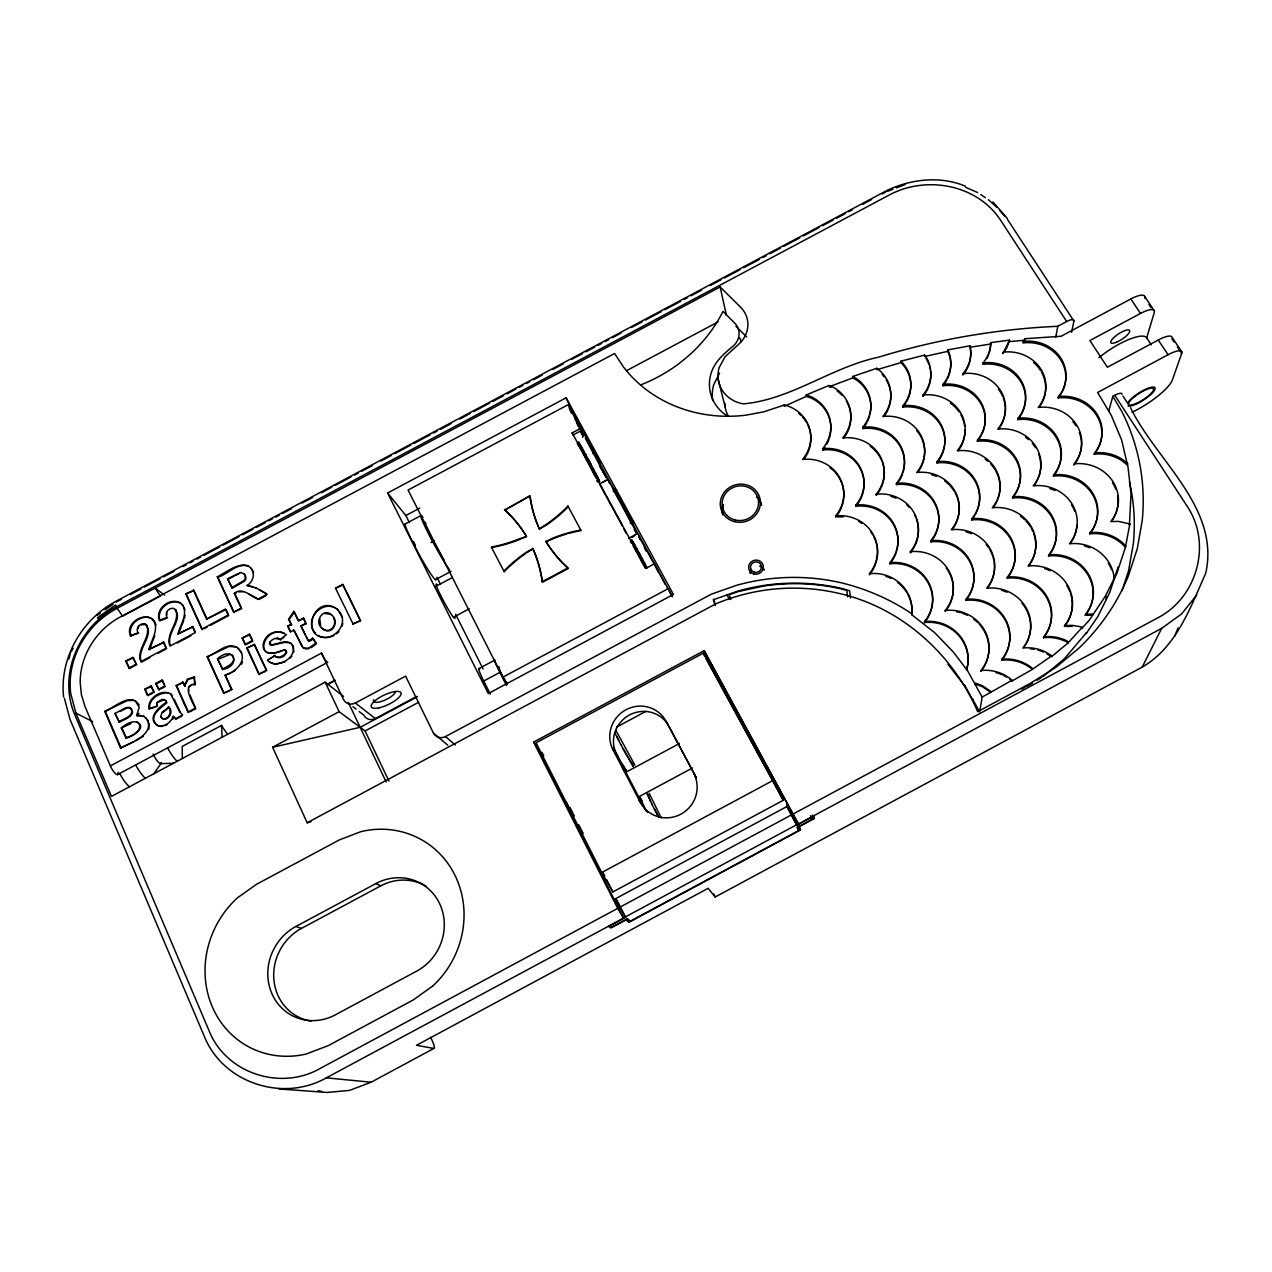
<?xml version="1.0" encoding="UTF-8"?>
<svg xmlns="http://www.w3.org/2000/svg" width="1272" height="1272" viewBox="0 0 1272 1272"><rect width="100%" height="100%" fill="white"/><g stroke="black" fill="none" stroke-linecap="round" stroke-linejoin="round"><path stroke-width="1.5" d="M829.439 437.822A36.968 34.423 -12.4 0 0 811.17 398.057L806.369 396.371L806.178 395.004L829.042 385.416L830.902 386.052A37.063 34.439 -11.2 0 1 842.7 437.966A37.492 35.155 -8.6 0 1 879.588 455.249A37.492 35.155 -8.6 0 1 876.154 494.22A37.953 35.87 -5.2 0 1 913.614 511.996A37.953 35.87 -5.2 0 1 910.339 551.714L910.339 552.811A37.874 35.807 -5.2 0 0 916.524 519.453M63.6 696.992C59.402 658.403 81.329 620.259 115.005 601.799L886.091 190.927C910.434 179.066 939.865 175.536 965.257 186.157M806.178 395.004L810.995 396.705A37.031 34.487 -12.4 0 1 822.618 448.714A37.46 35.203 -9.9 0 1 859.395 466.061A37.46 35.203 -9.9 0 1 855.865 505.095A37.922 35.918 -6.5 0 1 893.214 522.919A37.922 35.918 -6.5 0 1 889.828 562.701A38.398 36.65 -2 0 1 927.781 581.034A38.398 36.65 -2 0 1 924.537 621.595L924.506 622.58A38.844 37.301 4.2 0 1 966.704 669.629L953.269 651.964L934.713 632.693L911.722 614.71L911.913 612.77A38.351 36.713 -3.5 0 0 869.317 573.704A37.874 35.982 -8 0 0 872.815 533.858A37.874 35.982 -8 0 0 835.561 515.971A37.429 35.25 -11.3 0 0 839.218 476.857A37.429 35.25 -11.3 0 0 802.521 459.462A37.015 34.519 -13.7 0 0 784.427 404.989L763.868 411.794L746.171 415.133A135.023 122.828 -15.6 0 1 623.519 367.052L614.599 353.489L120.331 616.952A69.594 62.487 -48 0 0 80.168 682.046L81.408 694.782L85.113 706.787L110.378 765.919A8.173 2.29 60.7 0 0 115.752 773.869A8.173 2.29 60.7 0 0 118.058 772.295M154.993 707.327L148.999 708.711C146.932 697.565 164.597 686.848 172.292 695.577M149.699 709.092C148.077 698.996 159.779 692.318 168.492 692.699M906.825 401.364A37.079 34.249 -8 0 0 901.943 363.617L900.814 361.216L924.585 355.079L926.032 356.955A37.174 34.265 -7.1 0 1 922.963 395.036L922.931 396.419A37.111 34.201 -7.1 0 0 930.532 370.979M924.585 355.079L924.553 356.51L947.672 351.39L948.848 353.807A37.142 34.153 -6.2 0 1 947.608 378.436M1009.825 679.359L1011.797 681.156L1032.276 669.422L1030.797 668.086A39.559 37.842 12.9 0 0 1001.748 660.184A38.955 37.158 6.2 0 0 1004.562 619.067A38.955 37.158 6.2 0 0 965.877 600.368A38.414 36.459 0.5 0 0 968.867 560.03A38.414 36.459 0.5 0 0 930.786 541.84L930.834 540.711A37.985 35.807 -4 0 0 933.998 501.073A37.985 35.807 -4 0 0 896.442 483.36A37.524 35.107 -7.4 0 0 899.749 444.453A37.524 35.107 -7.4 0 0 862.782 427.233A37.079 34.408 -10.1 0 0 856.867 378.929L852.653 376.496L852.765 377.895L856.962 380.328A37.015 34.344 -10.1 0 1 869.937 414.767M156.854 704.752L156.774 706.739L156.695 702.828L161.878 699.409L165.614 700.395L166.95 702.685C161.035 707.836 148.188 715.818 156.329 724.611M975.656 513.952A38.001 35.632 -1.8 0 0 972.603 477.525A38.001 35.632 -1.8 0 0 936.939 462.913L936.987 461.641A37.603 34.996 -5.3 0 0 940.072 422.876A37.603 34.996 -5.3 0 0 902.897 405.768A37.142 34.312 -8 0 0 901.928 362.186L900.814 361.216M982.063 433.847A37.603 34.821 -3.4 0 0 977.707 399.122A37.603 34.821 -3.4 0 0 942.934 385.718L942.997 384.319A37.222 34.201 -6.2 0 0 948.928 352.36L947.751 349.943L969.868 345.809L970.52 348.194A37.254 34.153 -5.4 0 1 963.047 373.602L962.936 375.017A37.19 34.105 -5.4 0 0 970.409 349.657L969.868 345.809M947.672 351.39L947.751 349.943M910.339 551.714A38.446 36.586 -0.7 0 1 948.387 569.983A38.446 36.586 -0.7 0 1 945.271 610.465L945.207 611.466A38.367 36.522 -0.6 0 0 946.225 567.932M1009.523 340.149L1002.924 353.632L1006.772 347.908L1009.523 340.149L990.665 342.613L990.729 344.203A37.285 34.105 -4.6 0 1 983.081 362.886L982.938 364.317A37.699 34.71 -1.8 0 1 1020.43 381.171A37.699 34.71 -1.8 0 1 1017.791 419.617A38.192 35.378 1.4 0 1 1055.871 436.932A38.192 35.378 1.4 0 1 1053.407 476.094A38.732 36.045 5.2 0 1 1092.091 493.918A38.732 36.045 5.2 0 1 1089.802 533.827A39.305 36.713 9.5 0 1 1124.448 546.181L1125.418 547.405L1116.975 572.988L1105.145 596.552L1089.039 620.498L1081.804 628.416L1082.138 627.43L1080.071 626.667L1072.439 625.379L1064.712 625.506L1064.41 626.492A39.13 36.936 8.2 0 0 1071.867 599.144M1092.712 615.139L1085.286 615.282A39.194 36.856 8.7 0 0 1087.624 574.435A39.194 36.856 8.7 0 0 1048.526 555.991A38.621 36.188 4 0 0 1051.054 515.939A38.621 36.188 4 0 0 1012.56 498.004A38.096 35.505 0 0 0 1015.263 458.699A38.096 35.505 0 0 0 977.373 441.257L977.5 439.953A37.683 34.885 -3.4 0 0 980.378 401.316A37.683 34.885 -3.4 0 0 942.997 384.319M1082.138 627.43L1068.178 642.837L1066.095 641.581A39.686 37.683 13.5 0 0 1043.533 637.717A39.066 37.015 7.6 0 0 1046.109 596.743A39.066 37.015 7.6 0 0 1007.217 578.172A38.51 36.332 2.5 0 0 1009.968 537.977A38.51 36.332 2.5 0 0 971.697 519.914L971.808 518.738A38.081 35.696 -1.8 0 0 974.75 479.242A38.081 35.696 -1.8 0 0 936.987 461.641M989.378 352.296A37.222 34.042 -4.6 0 0 990.57 345.682L990.665 342.613M965.877 600.368L965.989 599.335A38.494 36.522 0.5 0 0 968.994 558.933A38.494 36.522 0.5 0 0 930.834 540.711M125.531 737.792C149.094 731.448 140.286 711.907 121.285 727.966L126.262 738.158C132.272 736.711 147.775 727.441 136.851 721.908M170.384 645.238C165.344 632.852 185.537 617.985 173.628 608.382C168.794 607.396 164.486 612.818 166.934 617.302L159.509 620.418C154.389 608.429 171.752 595.805 181.578 603.93M166.95 614.964L166.553 612.23M149.921 657.608L141.526 662.092C135.436 649.181 156.726 633.838 144.642 623.837C139.793 622.851 135.5 628.273 137.933 632.772L130.491 635.889C123.781 620.927 151.686 607.809 155.963 625.252M972.762 699.966L964.717 685.322M966.561 669.994L966.831 668.722A38.923 37.381 4.2 0 0 924.537 621.595M293.816 652.075L293.307 646.303L290.795 643.219M1144.657 298.173A18.873 5.501 -33.7 0 0 1130.84 298.952L1061.134 336.253L1024.978 338.718L1022.895 342.947A37.778 34.583 -0.5 0 1 1058.558 356.828A37.778 34.583 -0.5 0 1 1062.041 392.174M1024.978 338.718L1024.755 340.196L1009.348 341.612M972.46 699.918L972.873 699.155M972.587 699.091L979.631 711.938L982.159 697.104L966.672 669.088M1017.791 419.617L1017.998 418.265A37.763 34.773 -1.8 0 0 1020.637 379.756A37.763 34.773 -1.8 0 0 983.081 362.886M1012.56 498.004L1012.766 496.796A38.176 35.568 -0.1 0 0 1015.469 457.411A38.176 35.568 -0.1 0 0 977.5 439.953M148.824 729.238L149.158 723.466M118.646 721.86C123.161 718.887 135.563 715.818 130.619 708.297L131.334 708.695C136.279 716.2 123.893 719.268 119.377 722.242L114.989 713.417L125.944 707.725L130.078 707.868L127.804 707.264M1003.099 352.185A37.81 34.71 -1.1 0 1 1040.766 368.991A37.81 34.71 -1.1 0 1 1038.238 407.438A38.319 35.378 2 0 1 1076.478 424.721A38.319 35.378 2 0 1 1074.124 463.883A38.86 36.045 5.7 0 1 1112.984 481.659A38.86 36.045 5.7 0 1 1110.822 521.584L1118.47 521.393L1129.822 523.937L1125.418 547.405M1007.217 578.172L1007.408 577.106A38.589 36.395 2.4 0 0 1010.175 536.832A38.589 36.395 2.4 0 0 971.808 518.738M911.722 614.71L911.897 613.772A38.287 36.65 -3.4 0 0 907.969 594.596M1055.712 337.446L1057.779 326.3L1066.683 321.53A9.381 2.846 -33.3 0 1 1073.902 321.037L1071.612 332.294M319.717 618.653L320.624 625.601M982.159 697.104L1012.003 680.282L1010.032 678.469A39.575 37.985 12.5 0 0 980.982 670.519A38.971 37.301 5.2 0 0 983.94 629.258A38.971 37.301 5.2 0 0 945.271 610.465M1001.748 660.184L1001.938 659.262A39.035 37.222 6.1 0 0 1004.753 618.065A39.035 37.222 6.1 0 0 965.989 599.335M184.456 618.446L185.108 615.219M1129.822 523.937L1129.393 525.113L1131.031 493.727L1128.026 467.19L1127.517 465.266L1122.858 461.307A38.844 35.902 6.2 0 0 1094.206 454.215A38.287 35.25 2.7 0 0 1096.448 415.181A38.287 35.25 2.7 0 0 1058.177 397.977L1058.463 396.594A37.858 34.646 -0.5 0 0 1060.88 358.227A37.858 34.646 -0.5 0 0 1023.117 341.468M194.823 677.356L187.922 679.677L184.535 685.831L187.254 679.264L194.171 676.942L195.316 684.622L193.169 684.702M1053.407 476.094L1053.677 474.853A38.271 35.441 1.4 0 0 1056.158 435.612A38.271 35.441 1.4 0 0 1017.998 418.265M195.093 631.548L192.931 626.778L178.016 633.917C180.02 624.616 188.542 614.392 182.341 604.963M1011.797 681.156L1012.003 680.282M165.996 647.066L163.865 642.296L148.919 649.451C151.161 639.895 160.606 627.843 151.94 618.892M149.619 649.897L152.147 642.519M1048.526 555.991L1048.796 554.878A38.701 36.252 3.9 0 0 1051.324 514.747A38.701 36.252 3.9 0 0 1012.766 496.796M342.073 626.349L342.82 623.344M582.671 437.361L584.071 431.908L587.903 440.239M68.863 659.039L70.326 653.458M195.316 684.622L194.648 684.209C181.149 684.924 192.915 702.144 195.188 708.218L187.922 712.113L176.14 685.672L182.85 682.094L185.203 686.244M1027.824 686.037L1028.046 685.195L1021.75 689.154M1032.276 669.422L1051.817 655.764L1045.425 651.9A39.702 37.826 13.2 0 0 1022.863 648.005A39.082 37.158 6.9 0 0 1025.566 606.887A39.082 37.158 6.9 0 0 986.706 588.221A38.542 36.459 1.5 0 0 989.584 547.882A38.542 36.459 1.5 0 0 951.329 529.724A38.033 35.759 -2.8 0 0 954.382 490.149A38.033 35.759 -2.8 0 0 916.714 472.5A37.556 35.044 -6.3 0 0 919.926 433.673A37.556 35.044 -6.3 0 0 882.848 416.5A37.111 34.36 -9 0 0 876.79 368.292L852.653 376.496M592.688 453.07L593.658 449.477M1043.533 637.717L1043.787 636.763A39.146 37.079 7.5 0 0 1046.379 595.709A39.146 37.079 7.5 0 0 1007.408 577.106M1094.206 454.215L1094.572 452.927A38.367 35.314 2.6 0 0 1096.814 413.829A38.367 35.314 2.6 0 0 1058.463 396.594M1108.739 411.047L1112.809 396.387L1114.797 395.322A9.524 2.496 -32.6 0 1 1121.904 394.463M282.511 650.469L285.357 650.087L286.741 652.298C285.469 656.288 279.522 659.452 275.817 656.686L279.665 657.242L284.403 654.714L286.168 651.852L284.785 649.642C249.423 665.94 262.827 620.545 286.343 634.712L280.094 639.562L283.799 637.606M1146.565 338.257L1154.276 312.515A18.921 5.374 -33.5 0 0 1140.507 313.437L1089.897 340.53L1107.387 367.242L1158.251 340.006A19.016 5.12 -33.2 0 1 1172.005 337.207L1181.799 351.819M1051.817 655.764L1051.531 656.686L1068.178 642.837M1089.802 533.827L1090.152 532.682A38.796 36.109 5.2 0 0 1092.441 492.693A38.796 36.109 5.2 0 0 1053.677 474.853M1127.517 465.266L1121.666 440.08L1111.331 415.451L1097.625 392.476L1168.078 354.729A19.08 4.977 -33.1 0 1 1181.688 353.409L1172.434 379.819A37.127 9.461 -32.6 0 1 1132.096 412.287M1122.047 590.717L1128.503 571.064L1133.304 543.971A214.252 201.898 -2.6 0 0 1129.472 481.961M1085.286 615.282L1085.62 614.265A39.257 36.92 8.6 0 0 1087.973 573.354A39.257 36.92 8.6 0 0 1048.796 554.878M290.096 642.853L284.674 642.392L271.461 645.27L269.41 643.06C270.92 639.784 276.024 636.7 279.411 639.021L277.344 638.115M271.461 645.27L269.744 642.106M1043.326 676.322L1064.33 658.817L1086.463 632.693L1086.129 633.631L1097.768 616.682L1106.306 599.446L1109.947 591.878L1118.12 567.105L1117.722 568.155M1113.604 579.762L1113.843 575.707A39.321 36.856 9.1 0 0 1069.482 543.78A38.748 36.172 4.6 0 0 1071.883 503.712A38.748 36.172 4.6 0 0 1033.23 485.825A38.224 35.505 0.7 0 0 1035.806 446.52A38.224 35.505 0.7 0 0 997.757 429.109A37.715 34.821 -2.6 0 0 1000.508 390.536A37.715 34.821 -2.6 0 0 963.047 373.602M181.816 625.474L183.804 620.195M152.783 640.961L154.786 635.682M179.304 631.707L181.196 627.032M430.62 1037.252L432.273 1040.846A8.952 1.765 63.5 0 1 433.847 1048.462L416.485 1045.298L708.138 888.317L715.166 896.999L1142.24 667.085C1176.536 647.241 1190.369 607.539 1205.745 573.195C1220.23 507.671 1156.2 460.687 1130.506 407.644M1174.597 636.302L1178.111 627.843M241.426 664.429L242.491 661.949M751.498 569.936L750.703 571.605A7.33 6.98 -15.3 0 0 750.385 573.418M181.88 716.088L176.124 719.157L173.215 716.375L171.959 718.934A13.149 11.861 -49.5 0 1 166.25 724.436L162.212 725.899A9.143 8.236 -49.6 0 1 156.981 725.151M172.642 719.316L173.882 716.756M1142.24 667.085L1161.654 628.352L1181.577 613.963L1196.634 595.121M71.248 651.741L73.108 648.307M628.463 538.438L636.97 533.811L623.614 507.353L607.952 479.512L599.462 484.044M140.985 715.532L136.645 715.452L139.204 707.343L135.468 701.063M137.36 715.834L138.966 713.338M719.555 373.109L713.735 384.669A41.897 38.78 -14.8 0 0 712.654 400.442M290.97 624.377L287.647 626.142L291.526 624.838L288.521 619.21L293.88 611.355L298.761 620.975L303.69 618.351L305.646 622.453M291.526 624.838L289.094 619.687L294.436 611.832M632.232 537.484L634.728 535.464M606.013 480.228L602.769 482.39M153.371 774.425L161.194 763.264M290.096 658.212L291.845 656.257M585.327 438.347L606.553 477.906L602.626 471.499M579.635 444.135L581.749 447.474M165.614 700.395L166.266 702.287C159.318 706.882 146.089 718.457 157.68 725.533A9.127 8.236 -49.6 0 0 162.896 726.28M336.651 633.838L338.956 631.691M162.8 712.606L168.969 707.232C174.932 712.718 165.821 724.102 160.606 716.836L162.116 712.225L168.969 707.232M313.278 638.608L310.686 640.818L308.746 640.675L312.737 638.147L316.442 643.632L311.211 647.734M253.064 586.79L247.038 585.47C253.176 581.972 255.72 573.147 250.505 567.71M267.502 660.232L274.863 655.732L267.502 660.232L269.553 662.092M191.404 685.29L188.526 687.055M97.133 615.362L100.313 613.152M105.115 609.813L113.081 604.264M1066.683 321.53L1000.301 219.77C976.626 184.249 926.08 175.266 889.351 194.95L116.499 606.808C79.293 626.508 57.971 673.89 74.412 713.862L209.101 1030.829C226.05 1073.52 280.73 1091.106 320.162 1068.448L617.715 908.367L533.588 742.101L704.132 650.676L798.418 824.033L1161.654 628.352M539.328 528.913L545.45 524.923A131.366 120.299 -29.8 0 0 567.948 506.081L568.266 506.669A131.255 120.204 -29.8 0 1 545.783 525.479L539.328 528.913A134.101 125.403 -21.3 0 1 529.852 495.921L504.777 510.072A134.848 125.324 -39.5 0 1 526.529 536.482L519.819 539.36A131.255 120.204 -29.8 0 1 491.708 547.548M580.763 530.027A137.328 131.366 -33 0 0 552.509 538.263L546.101 541.697A133.973 125.308 -21.3 0 0 568.25 568.489L542.508 582.242A134.848 125.324 -39.5 0 0 532.936 548.725L526.449 552.191A137.328 131.366 -33 0 0 503.807 571.16L504.173 571.685A137.201 131.255 -33 0 1 525.288 553.765M526.815 552.732L532.936 548.725M1029.382 685.067L1032.466 683.128M1037.125 680.218L1041.768 677.292M232.092 672.141L235.097 670.423M431.049 542.603L434.468 540.648M135.707 740.686L143.307 736.377M105.194 614.678L98.103 618.494L97.451 617.683L115.625 605.027L116.499 606.808M638.576 796.924L692.493 767.97M601.736 872.528L772.851 780.547L703.352 653.14L536.053 742.816L601.736 872.528L612.85 891.942L783.25 800.295L772.851 780.547M615.25 898.859L786.986 806.48L796.844 825.242L811.997 817.085L812.601 819.088L797.544 827.182L798.752 830.552L630.419 921.151L627.35 918.782L612.245 926.906L610.369 925.587L625.57 917.414L617.127 900.369L615.25 898.859L625.57 917.414M619.4 907.461L791.55 814.843M793.251 813.937L1157.234 618.113C1197.445 597.792 1212.423 543.08 1186.776 505.7L1114.797 395.322M64.379 698.28L70.071 719.539L204.331 1036.394C223.045 1083.124 283.02 1102.49 326.348 1077.829L623.598 918.098L535.576 744.184L533.588 742.101M625.124 917.064L796.67 824.749M608.382 926.286L610.862 928.004L625.935 919.894L629.02 922.248L800.517 829.948L799.325 826.593L814.366 818.5L813.587 815.877M278.727 1088.927L327.111 1092.457L349.593 1090.39L371.138 1082.218L433.847 1048.462M310.988 821.76L307.188 822.761L272.606 747.268L339.131 711.668L365.064 730.955L388.994 781.183M110.378 765.919L321.482 653.124L343.52 699.505A9.254 8.586 -45.9 0 0 355.349 703.003L405.593 676.132L433.386 732.99L447.792 745.201M359.181 711.573L363.872 715.198A8.92 8.316 -46.4 0 0 375.304 718.585L416.803 696.372M417.264 696.77L360.167 727.314L272.606 747.268M478.924 668.595L494.888 660.057A19.096 1.431 61.8 0 0 499.864 672.379L506.526 685.513M365.064 730.955L418.758 702.223M490.356 694.178L483.742 681.013L499.864 672.379M584.691 435.755L567.916 404.814L408.073 490.054L502.838 677.197L668.197 588.666L669.803 591.957A116.07 2.783 61.9 0 1 671.537 595.55M433.386 732.99A9.333 8.793 -45.8 0 0 445.47 736.567L711.255 594.215L736.202 585.422A208.608 205.651 -9.9 0 1 841.205 582.783C866.312 588.888 890.305 599.255 911.738 613.724M307.188 822.761L715.627 603.946A196.922 194.123 -10 0 1 838.439 593.277C900.814 607.205 952.426 653.538 977.691 711.684L1030.559 683.239L1055.84 667.371L1078.863 648.195A222.584 208.974 -3.2 0 0 1128.312 576.041L1137.279 548.725L1142.208 520.645A222.584 208.974 -3.2 0 0 1121.666 411.174L1112.809 396.387M616.459 727.171L646.033 711.302M295.883 926.493L375.908 883.547A50.324 47.318 -61.1 0 1 439.778 903.995A50.324 47.318 -61.1 0 1 416.66 971.14L335.442 1014.802A50.721 47.048 -62.7 0 1 272.065 994.052A50.721 47.048 -62.7 0 1 295.883 926.493L301.48 928.401L380.773 885.853A49.862 46.921 -61.3 0 1 426.47 886.425M625.776 772.311L679.471 743.484M116.277 602.038L121.54 599.239M130.3 594.581L140.81 588.968M144.324 587.108L160.097 578.696M163.595 576.836L174.105 571.223M182.882 566.565L186.38 564.688M189.878 562.828L193.392 560.952M196.89 559.092L200.404 557.216M203.902 555.355L219.674 546.944M223.188 545.084L238.961 536.673M242.459 534.812L252.969 529.2M256.483 527.339L265.244 522.665M268.742 520.805L272.256 518.928M275.754 517.068L279.268 515.192M282.766 513.332L291.526 508.657M302.052 503.06L312.562 497.447M321.323 492.789L331.833 487.176M335.347 485.316L351.12 476.905M354.618 475.044L358.132 473.168M361.63 471.308L372.14 465.711M380.916 461.036L391.426 455.424M394.924 453.563L410.697 445.152M414.211 443.292L429.984 434.881M433.482 433.021L436.996 431.144M440.494 429.284L451.003 423.687M459.764 419.013L470.29 413.416M473.788 411.54L489.561 403.129M493.075 401.268L503.585 395.672M507.083 393.795L515.86 389.121M519.358 387.26L522.856 385.4M526.37 383.524L529.868 381.664M533.381 379.787L542.142 375.129M552.652 369.516L563.178 363.919M571.939 359.245L582.449 353.648M585.947 351.772L594.708 347.113M598.222 345.237L601.72 343.376M605.234 341.5L608.732 339.64M612.245 337.764L621.006 333.105M631.516 327.492L642.026 321.895M645.54 320.019L661.313 311.624M664.811 309.748L680.584 301.353M684.098 299.476L687.596 297.616M691.109 295.74L701.619 290.143M710.38 285.469L720.89 279.872M724.404 277.996L740.177 269.6M743.675 267.724L759.448 259.329M762.962 257.453L766.46 255.593M769.973 253.716L780.483 248.12M783.981 246.243L799.754 237.848M803.268 235.972L819.041 227.577M822.539 225.701L833.065 220.104M836.563 218.243L845.323 213.569M848.837 211.693L852.335 209.832M862.845 204.236L871.606 199.561M882.132 193.948L885.63 192.088M343.535 696.42L325.171 682.158L111.475 796.399L75.875 713.099L70.676 693.192A80.597 72.377 -48.1 0 1 117.151 608.302L720.127 286.963L740.654 307.283A28.525 26.092 -16.4 0 1 738.396 344.521L724.992 356.78L719.125 367.719A32.118 29.638 -15 0 0 743.516 403.844C791.12 399.615 831.538 367.147 878.316 357.241C936.526 339.417 996.962 329.003 1057.779 326.3M241.76 608.604L233.603 612.166L217.258 576.82C226.766 572.241 247.134 555.244 253.621 572.909M193.312 589.938L206.62 619.082L225.414 609.065L228.181 615.06L201.803 629.131L185.792 593.96L193.964 590.447L206.477 617.842M217.258 576.82L217.878 577.329C227.768 574.324 237.514 562.208 248.676 566.279M185.792 593.96L193.964 590.447M387.594 492.995L566.12 397.818L673.429 594.437L488.289 693.558L387.594 492.995L405.848 515.526L409.393 522.585M227.529 578.76L240.79 572.448L244.367 574.054L245.846 577.075A4.627 4.182 -42.7 0 1 244.415 581.193L232.283 588.189L227.529 578.76L232.283 588.189M228.149 579.269L234 576.137M626.969 370.454L718.06 321.895M231.679 587.696L243.811 580.684A4.627 4.182 -42.7 0 0 245.242 576.566L244.367 574.054M233.603 612.166L241.155 608.127L234.286 593.324C242.586 586.487 251.109 596.854 258.82 599.51L266.341 595.503M234.286 593.324L236.433 593.006M135.182 665.479L129.426 668.547L125.689 661.233L132.876 657.401L136.613 664.715L132.876 657.401M148.919 649.451L163.865 642.296M178.016 633.917L192.931 626.778M125.689 661.233L133.592 657.831M228.117 614.026L226.034 609.542L206.62 619.082M405.848 515.526L419.76 508.1M128.711 668.118L135.913 664.286M146.964 625.268L146.28 624.806C152.338 636.843 135.754 648.752 140.826 661.663L166.028 648.211L163.182 641.835M249.153 594.231L258.216 599.017L267.263 594.199L259.44 589.731M158.316 653.14L166.712 648.656M177.349 642.98L190.768 635.809M204.092 628.702L207.384 626.953M210.675 625.188L228.801 615.521M572.209 432.877L580.732 428.346L581.368 430.556L572.941 435.056L572.13 432.814L645.826 568.361L654.555 563.687L657.576 569.777M405.132 524L420.778 515.653M153.562 691.968L147.361 695.275L144.738 689.313L150.923 686.005L154.262 692.381L150.923 686.005M155.788 683.414L159.111 689.79L155.788 683.414L162.005 680.091L164.676 684.972M134.196 741.56L120.554 748.095L104.749 711.414C114.21 708.011 130.603 691.364 139.204 705.101M144.738 689.313L151.622 686.419M156.472 683.827L162.689 680.504M225.764 692.636L231.87 689.376L223.602 693.049L207.129 656.765C216.622 653.697 227.386 640.913 237.896 647.989M249.36 634.219L252.317 640.595L245.099 644.443L242.157 638.067L249.36 634.219L252.19 639.466M353.33 624.488L335.522 588.236L342.725 584.389L360.58 620.625L352.821 624.011L360.58 620.625M104.749 711.414L127.375 700.57L134.132 700.443M207.129 656.765L229.246 646.415L236.274 647.051M242.157 638.067L249.964 634.68M343.233 584.897L335.522 588.236M158.428 689.376L164.644 686.053L162.005 680.091M149.603 694.862L152.704 693.208M160.669 688.947L165.328 686.467M217.512 658.801C232.983 644.491 242.237 665.574 222.823 669.501L217.512 658.801L222.823 669.501M218.148 659.246L230.566 654.142M247.15 644.125L252.921 641.056M265.244 671.552L258.852 674.224L246.736 647.989L254.559 644.586L266.707 670.773L253.955 644.125M293.88 611.355L298.205 620.498L303.69 618.351M504.777 510.072L529.852 495.921M176.14 685.672L183.518 682.508M246.736 647.989L254.559 644.586M302.02 646.446L294.118 630.324L290.239 631.628L287.647 626.142M306.329 636.954L308.237 640.595L300.796 625.983L305.741 623.344L303.134 617.874M300.796 625.983L306.298 623.821M222.187 669.072C227.211 666.798 237.689 661.933 232.14 655.096L232.76 655.541M121.285 727.966L131.08 723.609M231.25 688.963L225.001 675.225C235.861 672.188 248.787 659.85 238.723 648.831M225.001 675.225L230.598 672.999M435.501 579.666L451.099 571.335M120.554 748.095C130.905 742.419 156.806 734.135 145.914 717.742M173.215 716.375L175.457 718.76L182.643 714.928L179.75 712.066L170.496 693.558M258.852 674.224L266.102 670.344M190.037 711.716L195.84 708.615M435.024 586.79L452.498 577.456M613.295 491.548L616.793 489.672M117.469 774.664L327.715 662.299A8.157 1.256 61.2 0 1 327.206 662.028M227.37 733.849A21.449 4.643 61 0 1 221.551 725.422L182.23 746.426L182.341 758.51M328.144 683.859L335.124 680.123M327.556 684.543L334.536 680.79M453.452 617.222L469.193 608.811M630.069 522.808L633.567 520.932M120.093 711.461L126.659 708.122M235.4 575.437L239.549 573.338M284.992 661.742L275.102 664.302L268.964 661.663M784.109 404.941L784.331 406.277L806.369 396.371M164.867 725.74L166.934 724.802M526.529 536.482L519.453 538.803A131.366 120.299 -29.8 0 1 491.326 547.008L504.173 571.685M546.101 541.697L552.827 538.819A137.201 131.255 -33 0 1 566.755 533.97M161.671 620.259L167.602 617.763M130.491 635.889L138.632 633.218M331.276 636.684L333.852 635.634M830.743 386.163L852.765 377.895M887.427 191.388L892.785 189.305M896.363 187.922L905.298 184.456M141.256 624.965L145.342 624.298L144.642 623.837M148.999 708.711L156.074 706.342M238.723 591.909L243.365 591.639M900.83 362.647L876.853 369.707L876.79 368.292M280.921 650.882C252.81 662.966 263.256 625.458 284.069 632.963M309.287 648.577L305.678 648.99L302.577 647.305M324.901 613.47L330.593 614.265M329.989 637.192C297.41 642.312 313.548 591.003 337.796 609.622M969.757 347.272L990.506 344.076M270.872 644.825C277.535 644.602 285.294 638.973 291.368 643.68M276.151 638.751L277.916 638.576M136.645 715.452L144.118 716.327M160.701 763.629L173.405 763.264M1085.62 614.265L1093.077 614.138M1066.333 626.46L1072.121 626.365M162.864 718.775C169.112 719.618 172.276 711.318 168.286 706.835M247.038 585.47L255.974 588.03M326.348 1077.829L371.138 1082.218M715.166 896.999L713.878 894.041M324.837 630.038C331.801 632.47 337.319 623.693 333.407 617.953M974.988 682.969L982.477 685.751L990.983 691.586M974.861 683.843L982.334 686.626L990.824 692.445M318.016 1090.724L321.657 1091.424M303.754 648.148L308.73 648.116L315.901 643.187L312.737 638.147M829.185 386.783L831.045 387.435M965.591 187.302L977.627 192.517M179.845 602.785C169.574 598.46 155.582 609.797 160.177 620.895L159.509 620.418M150.891 618.208C140.62 613.867 126.659 625.236 131.207 636.35M270.634 662.744C280.762 667.323 298.443 655.859 291.876 644.379M335.458 608C321.085 600.209 303.658 620.545 315.456 633.106M317.889 635.396C331.928 643.886 350.038 624.313 339.242 611.291M375.908 883.547L380.773 885.853M323.454 629.338C332.692 635.841 339.926 620.37 331.308 614.821M307.681 640.15L309.303 641.136M75.875 713.099L92.649 721.606M114.989 713.417L119.377 722.242M255.386 587.521L266.277 593.801M156.695 702.828L164.342 699.664L163.659 699.266M1068.48 641.883L1066.397 640.627A39.766 37.747 13.4 0 0 1043.787 636.763M1046.761 653.792L1049.941 655.732M137.567 627.684L138.266 628.145L138.696 625.888M129.362 707.471L131.334 708.695M980.712 194.584L985.355 197.685M988.439 199.752L996.978 207.336M631.691 523.953L630.642 522.522M425.977 523.142L424.339 522.029L430.254 535.894L444.405 560.586M175.934 609.829L175.266 609.352C181.403 621.324 164.835 633.249 169.971 646.112L195.157 632.677L192.279 626.317M143.402 715.929L148.379 720.842M164.581 595.026L155.041 588.109L160.447 596.012L122.637 616.157L117.151 608.302M623.598 918.098L617.715 908.367M269.569 643.95L270.666 644.984M352.916 706.739L356.049 709.156M284.785 649.642L286.486 651.121M355.349 703.003L375.304 718.585M278.822 638.56L280.667 640.023M648.37 795.779L650.533 801.312M649.149 793.299L661.249 817.928M331.833 615.314C323.517 606.426 312.944 622.549 322.738 628.765M322.198 628.288L323.994 629.815M1127.946 463.994L1123.271 460.019A38.907 35.966 6.2 0 0 1094.572 452.927M445.47 736.567L455.312 745.058M237.276 647.543L241.68 652.902M1032.514 668.515L1031.036 667.18A39.639 37.906 12.9 0 0 1001.938 659.262M274.275 655.287L276.39 657.131M736.011 326.348L746.648 336.937M947.894 664.191L964.589 685.688M180.91 603.437L183.009 605.44M337.271 609.145L342.47 617.381M992.955 201.962L1007.265 218.371M999.585 210.325L1004.801 216.304M303.134 647.75L293.546 629.863M636.922 533.906L634.315 529.804M668.023 724.69L666.019 721.272A30.115 29.192 -35.9 0 0 625.967 709.776A30.115 29.192 -35.9 0 0 612.977 749.733L640.182 802.076L643.537 806.257A30.035 29.383 -40.1 0 0 647.957 812.538M1125.831 546.276L1124.861 545.036A39.384 36.777 9.4 0 0 1090.152 532.682M612.977 749.733L616.65 754.519L643.537 806.257M161.29 717.217L162.18 718.442M642.169 801.058L640.802 799.357L644.538 807.704M622.421 768.002L623.439 769.481M625.061 768.622L622.517 764.599M502.838 677.197L504.905 680.25A116.229 8.427 61.6 0 0 507.226 683.525M1144.673 296.471L1154.324 310.845M1148.934 304.549L1151.065 307.745M1171.909 338.845L1174.088 342.073M1177.347 346.938L1181.688 353.409M1130.84 298.952L1140.507 313.437M1158.251 340.006L1168.078 354.729M648.577 795.747L647.13 793.855L652.409 805.065M1151.351 344.855L1146.994 338.32A36.856 10.192 -33 0 0 1098.865 357.734M1007.408 219.293L1073.902 321.037M1122.969 396.117L1128.359 404.353M599.684 484.314L622.215 525.654M726.582 594.517L729.746 599.414M632.2 521.679L633.249 523.126L614.805 488.734L616.3 492.057M596.87 480.434L597.697 481.754M633.074 542.238L633.949 543.669M631.612 543.065L630.419 541.3L630.896 542.413M666.019 721.272L696.388 777.86L669.024 726.407M596.33 475.855L598.556 479.417L598.047 478.24M635.428 546.213L631.675 539.853L633.345 543.43M628.988 516.066L630.832 519.326M583.578 450.749L578.569 441.893L579.126 443.419M595.837 475.108L599.716 481.563L596.902 475.919M634.553 544.527L637.383 549.727M581.511 450.622L577.329 443.34L577.87 444.803M633.202 545.847L645.079 567.821M812.474 815.034L814.366 818.5M810.693 815.622L812.601 819.088M599.478 465.806L601.926 470.274M582.894 449.398L585.788 454.788M636.763 548.471L639.705 553.972M582.322 452.085L596.027 478.002M798.418 824.033L704.132 650.676M718.155 677.833L721.94 684.765M725.708 691.682L729.476 698.598M733.26 705.515L737.029 712.431M740.813 719.348L744.581 726.264M748.365 733.181L752.134 740.113M755.918 747.03L760.624 755.679M763.454 760.863L766.285 766.046M771.007 774.696L773.837 779.895M779.513 790.262L781.39 793.728M787.05 804.095L788.942 807.561M794.603 817.944L799.325 826.593M587.648 440.128L575.723 416.5L599.987 462.722L593.34 450.558M589.556 443.61L591.512 447.124M779.211 790.914L781.072 794.316M786.621 804.492L788.481 807.895M794.03 818.071L796.813 823.159M798.657 826.562L800.517 829.948M596.966 458.254L616.793 494.617M630.96 520.582L672.506 596.743M705.578 657.878L783.25 800.295M796.844 825.242L786.986 806.48M581.368 430.556L574.69 418.44M659.914 574.578L665.383 584.611M796.908 827.15L798.752 830.552M580.652 430.938L583.196 435.596M580.716 432.051L582.497 435.31M623.137 748.938L632.597 765.156L632.391 764.377M658.578 816.783L654.365 809.024M658.721 817.196L651.948 804.333M616.745 754.248L618.319 757.174M639.355 553.225L642.217 558.631M585.39 453.929L593.627 469.4M567.948 506.081L581.066 530.583A137.201 131.255 -33 0 0 568.52 533.461M622.898 504.809L624.473 507.798M642.185 558.456L645.031 563.798M588.125 459.017L590.939 464.296M180.433 712.447L174.232 699.282M620.545 744.152L633.456 766.778L631.58 762.516M644.761 563.385L647.146 567.916M614.408 749.844L615.95 752.786M653.856 563.417L638.639 536.116L640.261 539.726M619.846 499.022L622.103 503.33M644.316 547.691L646.049 551.014M593.134 468.557L595.98 473.947M620.816 744.518L614.774 732.577M654.746 565.118L658.801 573.1M623.725 528.564L626.206 533.461M595.232 472.612L597.872 477.652M627.255 918.75L629.02 922.248M541.967 752.34L543.764 755.87M569.792 807.116L574.276 815.956M578.76 824.797L583.244 833.621M602.992 872.497L604.772 876.042M606.569 879.572L612.85 891.942M566.199 801.901L567.98 805.415M436.932 577.281L440.494 584.341M455.599 614.328L483.122 669.024M616.872 736.758L618.669 740.352M579.189 428.123L579.809 429.38M634.331 545.227L632.852 542.031M342.725 584.389L360.071 620.148M667.212 587.966L667.752 589.079M631.278 522.935L613.231 489.577L613.692 490.69M576.566 422.606L578.537 426.756M348.29 702.367L386.195 782.026M301.369 626.46L305.503 635.205M325.171 682.158L339.131 711.668M288.219 626.603L290.811 632.089M609.415 483.074L607.952 479.512M413.559 541.49L415.403 545.434M566.12 397.818L578.092 423.64M234.907 593.817L241.012 606.967M217.878 577.329L234.207 612.643M242.761 638.528L245.703 644.904M247.34 648.434L259.44 674.637M225.621 675.655L231.87 689.376M186.443 594.453L202.455 629.592M207.781 657.211L224.238 693.463M195.109 706.978L189.846 694.782M182.85 682.094L184.535 685.831M176.808 686.085L188.59 712.495M597.268 480.514L597.84 481.802M145.437 689.726L148.061 695.689M126.405 661.663L129.426 668.547M122.017 728.347L126.262 738.158M615.553 729.746L634.871 765.14M105.496 711.811L121.285 748.445M703.352 653.14L704.624 656.145M715.214 605.075L713.274 599.764L737.967 591.067A206.382 203.584 -9.4 0 1 841.889 588.491L849.632 590.812L850.412 598.063M184.106 607.348L184.949 609.797M730.796 599.494L729.206 594.724L738.126 591.575L763.709 586.042A206.191 203.409 -9.3 0 1 841.953 589.015L846.85 590.478L847.581 596.934M713.735 599.271L715.389 604.884M718.314 379.787L725.167 407.104M626.126 769.735L626.349 770.593A20.924 0.843 61.9 0 1 613.343 748M624.52 770.593L624.727 771.468A20.924 0.875 62 0 1 624.266 771.071M720.127 286.963L726.407 315.329M822.618 448.714L822.777 449.986A37.397 35.139 -9.9 0 1 857.567 464.391A37.397 35.139 -9.9 0 1 859.952 500.389M835.561 515.971L835.688 517.132A37.365 35.187 -11.3 0 0 835.148 472.389M855.865 505.095L855.961 506.272A37.842 35.855 -6.5 0 1 896.585 551.205M194.171 676.942L194.648 684.209M862.782 427.233L862.861 428.553A37.46 35.044 -7.4 0 1 903.104 472.246M1106.163 596.568L1106.306 599.446M221.551 725.422L222.139 737.235M876.154 494.22L876.217 495.428A37.429 35.091 -8.6 0 0 882.498 462.674M188.749 689.106L188.828 691.268M889.828 562.701L889.859 563.798A38.319 36.586 -1.9 0 1 927.733 582.099A38.319 36.586 -1.9 0 1 924.506 622.58M896.442 483.36L896.458 484.584A37.922 35.743 -3.9 0 1 933.95 502.265A37.922 35.743 -3.9 0 1 930.786 541.84M902.897 405.768L902.913 407.12A37.524 34.932 -5.2 0 1 944.762 443.833M506.781 683.636A10.86 0.811 61.8 0 1 500.468 672.029A10.86 0.811 61.8 0 1 499.18 667.657M728.363 416.278A30.941 28.684 -14.7 0 1 724.849 403.192M311.084 1021.114A50.244 46.651 -62.9 0 1 273.957 980.41A50.244 46.651 -62.9 0 1 301.48 928.401M436.026 579.189A31.911 2.608 61.4 0 1 418.345 553.034A31.911 2.608 61.4 0 1 405.784 523.778M449.636 569.872A31.911 2.305 61.4 0 1 428.521 533.763A31.911 2.305 61.4 0 1 422.94 517.148M326.475 661.281A8.157 1.256 61.2 0 1 325.553 660.12M324.535 658.61A8.157 1.256 61.2 0 1 321.482 653.124M1128.041 402.318A16.504 4.213 -32.6 0 1 1149.602 387.69A16.504 4.213 -32.6 0 1 1149.681 395.465A16.504 4.213 -32.6 0 1 1128.073 406.07M454.629 616.602A19.637 1.622 61.5 0 1 444.437 602.642A19.637 1.622 61.5 0 1 437.33 584.913M905.966 402.858A37.079 34.249 -8 0 1 902.913 407.12M944.587 445.534A37.524 34.932 -5.2 0 1 936.939 462.913M974.781 515.51A38.001 35.632 -1.8 0 1 971.697 519.914M885.948 576.375A38.287 36.65 -3.4 0 1 891.116 578.426M897.412 582.242A38.287 36.65 -3.4 0 1 907.095 593.022M846.325 400.966A36.983 34.392 -11.2 0 1 843.924 437.886M837.087 390.949A36.983 34.392 -11.2 0 1 842.239 395.528M870.159 446.17A37.429 35.091 -8.6 0 1 881.894 461.052M890.845 496.398A37.874 35.807 -5.2 0 1 896.044 498.147M906.729 504.841A37.874 35.807 -5.2 0 1 909.289 507.369M914.409 514.603A37.874 35.807 -5.2 0 1 915.904 517.799M873.673 536.418A37.81 35.918 -8 0 1 869.38 574.769M837.533 516.957A37.81 35.918 -8 0 1 843.05 516.941M858.743 521.441A37.81 35.918 -8 0 1 861.844 523.317M870.859 531.919A37.81 35.918 -8 0 1 872.815 534.876M979.297 624.155A38.907 37.238 5.3 0 1 980.839 671.425M956.528 611.784A38.907 37.238 5.3 0 1 960.233 612.595M962.045 613.136A38.907 37.238 5.3 0 1 967.324 615.235M973.748 619.13A38.907 37.238 5.3 0 1 978.009 622.803M996.087 672.634A39.496 37.922 12.6 0 1 1001.541 674.558M1003.29 675.353A39.496 37.922 12.6 0 1 1006.661 677.197M902.563 473.9A37.46 35.044 -7.4 0 1 896.458 484.584M869.476 416.421A37.015 34.344 -10.1 0 1 867.599 421.223M866.804 422.765A37.015 34.344 -10.1 0 1 862.861 428.553M886.171 379.676A37.047 34.296 -9 0 1 883.976 416.453M882.037 374.254A37.047 34.296 -9 0 1 884.247 376.862M916.778 430.636A37.492 34.996 -6.3 0 1 917.796 472.357M957.26 497.622A37.969 35.696 -2.8 0 1 952.346 529.454M931.374 474.695A37.969 35.696 -2.8 0 1 936.605 476.428M944.539 480.832A37.969 35.696 -2.8 0 1 948.673 484.314M949.93 485.586A37.969 35.696 -2.8 0 1 954.223 491.262M955.097 492.789A37.969 35.696 -2.8 0 1 956.624 495.985M994.179 562.335A38.462 36.395 1.6 0 1 987.66 587.823M966.116 531.903A38.462 36.395 1.6 0 1 971.426 533.683M986.182 544.464A38.462 36.395 1.6 0 1 988.376 547.358M989.362 548.884A38.462 36.395 1.6 0 1 992.462 555.387M993.034 557.088A38.462 36.395 1.6 0 1 993.893 560.57M1022.036 603.246A39.019 37.079 6.9 0 1 1023.769 647.48M1001.636 590.367A39.019 37.079 6.9 0 1 1007.027 592.211M1030.336 648.831A39.623 37.763 13.2 0 1 1034.152 649.308M1037.936 650.135A39.623 37.763 13.2 0 1 1043.406 652.043M750.226 572.941A7.33 6.996 -15.3 0 1 751.323 569.443M759.638 566.215A7.33 6.996 -15.3 0 1 763.963 569.506M722.671 514.397A19.955 18.826 -16.2 0 1 723.068 504.618M756.554 496.271A19.955 18.826 -16.2 0 1 761.403 504.761M483.742 681.013A19.096 1.606 61.8 0 1 479.719 669.215M829.948 467.683A37.365 35.187 -11.3 0 1 833.955 471.117M807.275 423.767A36.936 34.471 -13.7 0 1 803.825 459.335M798.657 413.273A36.936 34.471 -13.7 0 1 801.217 415.578M802.409 416.818A36.936 34.471 -13.7 0 1 806.448 422.288M828.899 439.444A36.968 34.423 -12.4 0 1 826.736 444.198M824.908 447.172A36.968 34.423 -12.4 0 1 822.777 449.986M1064.712 625.506A39.209 36.999 8.1 0 0 1067.176 584.532A39.209 36.999 8.1 0 0 1028.11 565.992A38.637 36.316 3.2 0 0 1030.749 525.797A38.637 36.316 3.2 0 0 992.287 507.767A38.128 35.632 -0.9 0 0 995.102 468.319A38.128 35.632 -0.9 0 0 957.244 450.797A37.635 34.948 -4.3 0 0 960.233 412.096A37.635 34.948 -4.3 0 0 922.963 395.036M896.044 552.891A37.842 35.855 -6.5 0 1 889.859 563.798M859.061 501.915A37.397 35.139 -9.9 0 1 855.961 506.272M507.083 684.304A11.941 0.89 61.8 0 1 501.375 674.081A11.941 0.89 61.8 0 1 498.147 666.671M498.703 666.751A11.941 0.89 61.8 0 1 499.53 667.816M981.284 435.406A37.603 34.821 -3.4 0 1 977.373 441.257M946.829 379.962A37.142 34.153 -6.2 0 1 942.934 385.718M925.984 358.386A37.111 34.201 -7.1 0 1 928.926 364.46M929.466 366.05A37.111 34.201 -7.1 0 1 930.261 369.325M965.019 429.602A37.572 34.885 -4.3 0 1 958.245 450.685M950.486 403.192A37.572 34.885 -4.3 0 1 959.12 411.89M960.932 414.831A37.572 34.885 -4.3 0 1 964.717 426.184M995.769 470.99A38.049 35.568 -0.9 0 1 993.225 507.544M985.116 459.097A38.049 35.568 -0.9 0 1 987.947 461.339M990.538 463.835A38.049 35.568 -0.9 0 1 994.879 469.479M1033.595 533.302A38.573 36.252 3.3 0 1 1028.984 565.643M1020.494 516.225A38.573 36.252 3.3 0 1 1024.739 519.771M1026.011 521.075A38.573 36.252 3.3 0 1 1030.447 526.831M1031.353 528.389A38.573 36.252 3.3 0 1 1032.944 531.648M1044.821 568.679A39.13 36.936 8.2 0 1 1050.147 570.746M1066.795 585.47A39.13 36.936 8.2 0 1 1070.038 592.084M1070.627 593.801A39.13 36.936 8.2 0 1 1071.549 597.347M1003.322 397.993A37.651 34.773 -2.6 0 1 998.679 429.046M998.266 388.978A37.651 34.773 -2.6 0 1 1002.686 396.403M1038.636 454.009A38.144 35.441 0.7 0 1 1034.088 485.634M1025.645 437.377A38.144 35.441 0.7 0 1 1028.507 439.603M1032.323 443.419A38.144 35.441 0.7 0 1 1035.503 447.696M1076.859 525.225A38.669 36.109 4.6 0 1 1070.261 543.478M1049.75 488.528A38.669 36.109 4.6 0 1 1055.013 490.515M1071.501 504.809A38.669 36.109 4.6 0 1 1074.713 511.249M1084.332 545.958A39.241 36.777 9.1 0 1 1089.77 547.771M1108.294 563.178A39.241 36.777 9.1 0 1 1111.585 569.761M988.869 353.902A37.222 34.042 -4.6 0 1 986.802 358.593M1061.198 393.684A37.778 34.583 -0.5 0 1 1058.177 397.977M1041.339 371.79A37.731 34.646 -1.1 0 1 1039.065 407.406M1033.516 362.44A37.731 34.646 -1.1 0 1 1040.448 370.311M1079.276 432.226A38.239 35.314 2.1 0 1 1073.807 465.155M1072.884 421.684A38.239 35.314 2.1 0 1 1076.096 425.945M1117.627 496.08A38.78 35.982 5.7 0 1 1111.521 521.329M1112.523 482.803A38.78 35.982 5.7 0 1 1115.783 489.211M395.354 691.459A12.005 3.8 -25.5 0 1 383.301 700.777A12.005 3.8 -25.5 0 1 373.714 699.727M616.65 754.519A29.749 28.858 -36.1 0 1 628.607 715.484A29.749 28.858 -36.1 0 1 668.086 724.77M693.717 773.328A30.417 29.733 -39.7 0 1 680.87 814.175A30.417 29.733 -39.7 0 1 640.182 802.076M646.271 811.329A21.227 0.859 62 0 1 641.422 799.579M638.719 798.895A21.227 0.89 62 0 1 639.8 800.454M639.403 801.106A19.366 0.811 62 0 1 639.562 800.501M177.206 761.308A17.903 4.42 60.9 0 1 167.618 747.857M145.421 778.289A17.903 4.77 60.8 0 1 135.675 764.933M129.521 786.796A17.903 4.945 60.8 0 1 119.695 773.471M161.353 762.389A8.952 2.305 60.8 0 1 158.364 762.198A8.952 2.305 60.8 0 1 153.133 753.994M761.546 567.487A7.33 6.98 -15.3 0 1 764.122 570.079M641.088 384.748A145.898 131.382 -21.6 0 0 679.9 362.902L687.532 356.685A145.898 131.382 -21.6 0 0 722.973 311.433L734.612 323.009A17.633 16.154 -16.3 0 1 733.197 346.048C724.007 353.664 714.292 361.868 710.937 373.841A42.501 39.273 -14.9 0 0 727.346 415.976M739.604 337.843A17.395 15.964 -16.3 0 1 741.099 341.739M722.846 514.969A19.939 18.81 -16.1 0 1 723.243 505.207M756.697 496.875A19.939 18.81 -16.1 0 1 761.546 505.35M571.43 413.193A116.07 2.783 61.9 0 1 569.3 408.487M545.768 541.141A134.101 125.403 -21.3 0 0 567.932 567.948L542.158 581.733A134.975 125.435 -39.5 0 0 532.602 548.184M504.412 509.5A134.975 125.435 -39.5 0 1 526.179 535.941M539.662 529.47A133.973 125.308 -21.3 0 1 531.298 503.299M530.996 501.613A133.973 125.308 -21.3 0 1 530.186 496.509M432.925 985.864L413.336 999.887L328.335 1045.6L306.17 1054.027A92.824 85.812 -62 0 1 212.583 1007.456A92.824 85.812 -62 0 1 237.466 897.825L256.642 884.231L339.338 839.902L360.898 831.649A92.077 86.321 -60.3 0 1 455.742 876.901A92.077 86.321 -60.3 0 1 432.925 985.864M734.532 521.663A20.161 19 -16.2 0 0 759.893 498.29A20.161 19 -16.2 0 0 726.63 489.704A20.161 19 -16.2 0 0 734.532 521.663M753.851 573.99A7.409 7.06 -15.4 0 0 763.168 565.356A7.409 7.06 -15.4 0 0 750.909 562.129A7.409 7.06 -15.4 0 0 753.851 573.99M1116.609 342.152A11.225 3.18 -33.3 0 0 1129.695 330.561A11.225 3.18 -33.3 0 0 1114.415 337.016A11.225 3.18 -33.3 0 0 1116.609 342.152M378.976 707.82A16.393 5.152 -25.5 0 0 401.109 693.415A16.393 5.152 -25.5 0 0 378.388 698.28A16.393 5.152 -25.5 0 0 378.976 707.82M754.391 572.273A5.549 5.295 -15.4 0 0 761.372 565.802A5.549 5.295 -15.4 0 0 752.181 563.385A5.549 5.295 -15.4 0 0 754.391 572.273M735.041 519.962A18.333 17.267 -16.2 0 0 758.112 498.735A18.333 17.267 -16.2 0 0 727.87 490.928A18.333 17.267 -16.2 0 0 735.041 519.962M1136.15 403.494A14.66 3.737 -32.6 0 0 1153.497 388.819A14.66 3.737 -32.6 0 0 1133.559 397.468A14.66 3.737 -32.6 0 0 1136.15 403.494"/></g></svg>
